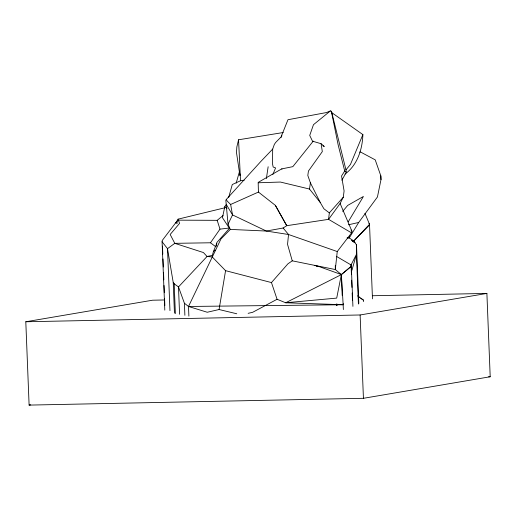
<?xml version="1.0" encoding="UTF-8"?>
<svg xmlns="http://www.w3.org/2000/svg" width="516" height="516" viewBox="0 0 516 516"><rect width="100%" height="100%" fill="white"/><g stroke="black" fill="none" stroke-linecap="round" stroke-linejoin="round"><path stroke-width="0.77" d="M364.941 213.353L369.52 224.292L369.404 225.099L353.763 240.991L356.504 244.868L356.44 254.343L358.414 304.053M359.691 152.123L360.523 152.007L375.216 159.857L380.814 175.814L380.982 179.658L377.435 196.989L358.691 222.48L349.409 237.683L347.191 237.953M341.856 180.226L346.288 172.305L345.952 169.861L331.82 112.681L331.362 111.275L330.414 110.901L326.551 112.54L287.973 119.718L281.768 135.179L281.71 136.301L275.634 142.5L274.338 144.409L272.68 149.092L272.519 163.907L273.17 167.016L275.576 167.932L272.887 174.434M229.304 228.498L216.823 242.546L216.359 246.145L216.726 243.481L213.379 251.679L212.36 255.42L212.295 257.007L225.569 270.661L271.461 282.575L277.079 299.274L285.664 302.769L343.159 304.737L343.353 309.568M223.067 215.533L217.184 220.332L178.704 220.158L175.698 222.77L162.263 240.45L162.082 241.746L167.506 248.673L173.241 282.594L174.189 283.826L178.497 286.928L184.405 303.234L188.508 306.472L343.159 304.737L343.243 303.634M336.722 256.549L351.048 264.94L351.325 266.275L341.373 274.602L285.664 302.769L336.703 298.106L341.373 274.564L351.325 266.275L351.048 264.94L356.44 254.343L352.041 269.842M331.362 111.275L338.167 144.944L344.714 171.015L341.547 175.975L344.095 190.933L343.282 197.215L340.121 203.498L351.951 231.239L351.557 232.89L337.245 251.544L335.316 269.539L341.373 274.602L343.159 304.737M343.282 197.215L329.331 212.876L328.582 219.352L351.557 232.89M240.088 173.982L239.908 175.479L236.489 152.53L236.844 146.963L238.553 139.784L283.239 132.528M331.82 112.681L362.883 134.605C362.38 149.382 357.433 165.094 344.991 174.085M329.331 212.876L323.893 208.754L320.191 202.388L309.497 189.05L310.4 182.845L307.813 175.472L308.439 171.048L322.319 151.594L321.087 143.712L312.509 141.184L309.723 135.431L313.47 124.691L330.414 110.901M266.372 178.581L268.152 166.733M337.245 251.544L288.534 234.503L266.34 231.045L230.31 229.407L220.945 239.011L188.508 306.472L207.232 312.251L219.081 309.529L225.569 270.661M349.409 237.683L349.674 236.115M225.615 205.155L224.802 206.658L222.46 217.688L229.227 228.02L219.99 229.149L210.464 242.784L174.782 243.333L167.506 248.673L169.964 310.619M217.184 220.332L219.99 229.149M236.154 183.161L239.566 171.293M228.62 197.654L232.284 184.528L240.52 180.748L244.21 180.181M281.085 137.404L281.768 135.179M212.315 256.962L207.058 256.471L203.427 252.55L174.782 243.333L170.17 234.47L179.562 223.402L178.097 219.152L224.918 207.761M362.883 134.605L350.441 164.481L345.952 169.861M352.68 240.611L351.848 240.333L353.118 240.701M353.054 240.849L352.557 240.907L353.273 240.895M230.31 229.407L228.053 224.221L232.529 214.914L230.646 204.478L227.124 201.008L226.382 199.376L260.754 161.553L272.68 149.092M348.197 221.867L363.412 196.473L347.687 205.426L342.669 211.392M340.121 203.498L328.582 219.352L286.748 225.692L275.37 205.374L258.439 192.068L258.174 182.767L258.522 182.193L281.639 168.919L292.836 166.649L313.251 141.12M175.995 222.467L178.097 219.152M226.382 199.376L225.821 200.176L228.053 224.221M271.461 282.575L287.934 263.818L292.262 260.832L335.316 269.539L335.284 265.617M355.008 242.791L353.763 240.991L369.52 224.292L369.011 223.538M213.379 251.679L215.095 250.099M226.137 204.201L232.529 214.914L266.34 231.045L283.129 228.014L286.748 225.692L275.37 205.374M277.079 299.274L252.653 312.303L248.138 313.328M230.646 204.478L258.439 192.068M348.493 224.77L358.691 222.48M352.293 241.307L353.828 240.985L349.745 238.289L347.216 237.599M212.36 255.42L207.058 256.471L178.497 286.928L179.581 314.283M372.5 295.739L486.891 293.417L490.2 376.751L363.432 398.307L29.109 405.099L25.8 321.765L152.568 300.209L164.656 299.964M25.8 321.765L360.123 314.973L486.891 293.417M29.109 405.099L30.689 404.834M353.879 242.585L353.815 240.985L352.473 241.101L353.621 240.907M258.174 182.767L280.414 182.051L309.497 189.05M488.588 376.783L490.2 376.751M177.304 222.783L175.698 222.77L177.227 223.26M316.521 266.185L318.882 266.508L341.373 274.564M351.764 240.533L353.802 240.978M219.081 309.529L236.754 313.767M314.296 265.379L318.882 266.508M281.639 168.919L282.052 169.087M322.919 145.86L324.306 146.486L321.087 143.712M358.085 296.745L359.394 297.564M360.703 298.377L363.328 300.015L363.393 301.628M210.464 242.784L215.662 246.661M357.672 295.778L363.328 300.015M344.714 171.015L346.288 172.305M224.802 206.658L227.04 208.612M283.129 228.014L288.534 234.503L287.547 244.358L292.262 260.832M351.003 229.988L351.951 231.239M173.718 283.078L174.189 283.826L175.375 313.593M310.4 182.845L320.191 202.388M351.048 264.94L351.822 270.616M380.814 175.814L380.982 179.658M240.52 180.748L238.553 139.784M369.52 224.292L372.475 298.861M360.123 314.973L363.432 398.307M356.504 244.868L358.826 303.402M352.918 306.369L351.325 266.275L351.428 269.165M351.144 267.346L351.435 274.564M351.654 280.175L351.944 287.393M352.164 293.004L352.454 300.222M341.373 274.602L342.198 295.449M336.961 303.988L337.019 305.601M336.593 303.988L336.658 305.595M188.508 306.472L188.888 316.127M184.405 303.234L184.883 315.302M173.241 282.594L174.453 313.167M162.488 246.08L162.804 254.124M162.998 258.955L163.314 266.998M163.54 272.629L163.83 279.872M164.049 285.503L164.34 292.746M164.559 298.377L164.849 305.614M162.082 241.746L164.798 310.129"/></g></svg>
